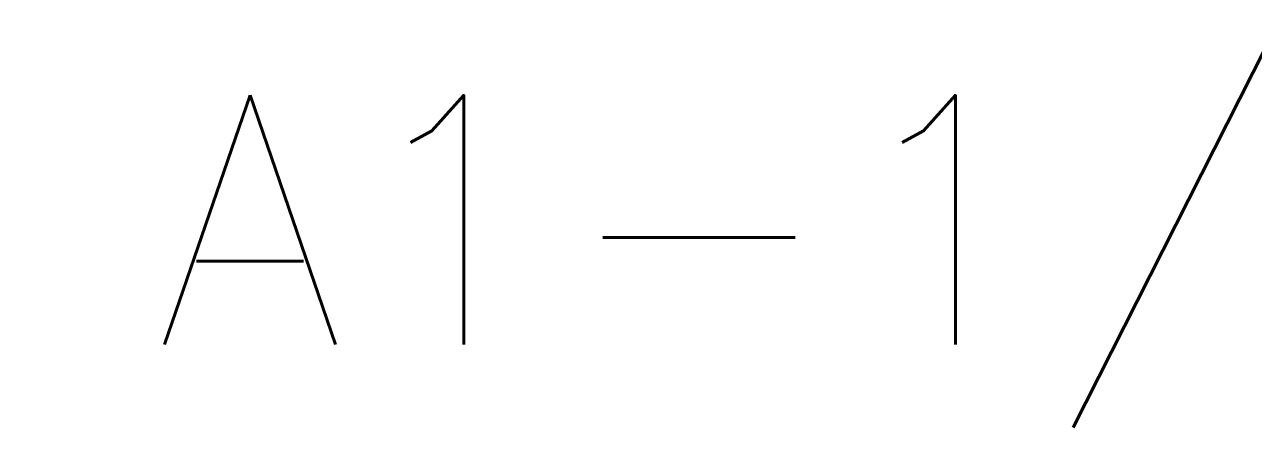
# Model space of a CAD drawing. Header units: millimetres. Extents: x 2182 to 2335, y 1488 to 1614.
# Drawn here: x 2315.95 to 2324.91, y 1495.96 to 1498.9 of the extents above; entities that cross this region are included whole.
import ezdxf

# ---------------------------------------------------------------- set-up
doc = ezdxf.new("R2010")
doc.units = ezdxf.units.MM
doc.layers.add('Prancha', color=6, linetype='Continuous')
doc.styles.add('ROMANS', font='romans')

msp = doc.modelspace()

# ---------------------------------------------------------------- hatches: boundary and pattern name
at = {"linetype": 'Continuous'}
h = msp.add_hatch(dxfattribs=at)
h.set_pattern_fill('ANGLE', color=3)
h.set_pattern_definition([(0, (52.513, -7.754), (0, 6.985), [5.08, -1.905]), (90, (52.513, -7.754), (-6.985, 4e-16), [5.08, -1.905])])
h.paths.add_polyline_path([(2316.0016, 1498.9034), (2315.9463, 1498.8152), (2316.0569, 1498.8152)])
h = msp.add_hatch(dxfattribs=at)
h.set_pattern_fill('ANGLE', color=3)
h.set_pattern_definition([(0, (52.885, -7.754), (0, 6.985), [5.08, -1.905]), (90, (52.885, -7.754), (-6.985, 4e-16), [5.08, -1.905])])
h.paths.add_polyline_path([(2317.3189, 1498.8152), (2317.3189, 1498.9034), (2317.2637, 1498.8152)])
h = msp.add_hatch(dxfattribs=at)
h.set_pattern_fill('ANGLE', color=3)
h.set_pattern_definition([(0, (53.052, -7.754), (0, 6.985), [5.08, -1.905]), (90, (53.052, -7.754), (-6.985, 4e-16), [5.08, -1.905])])
h.paths.add_polyline_path([(2317.4857, 1498.8152), (2317.4857, 1498.9034), (2317.4304, 1498.8152)])

# ---------------------------------------------------------------- texts
at = {"layer": 'Prancha', "style": 'ROMANS'}
msp.add_text('A1-1/25', height=1.81933, dxfattribs=at).set_placement((2316.8893, 1496.5685))

doc.saveas('drawing.dxf')
